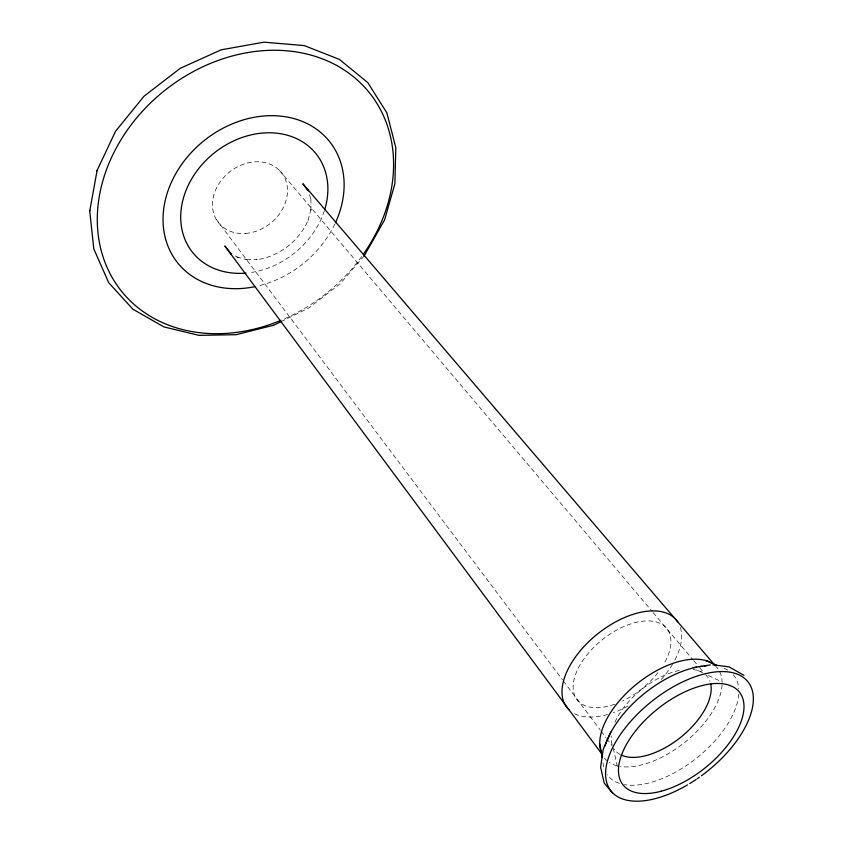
<?xml version="1.0" encoding="UTF-8"?>
<svg xmlns="http://www.w3.org/2000/svg" width="843" height="843" viewBox="0 0 843 843"><rect width="100%" height="100%" fill="white"/><g stroke="black" fill="none" stroke-linecap="round" stroke-linejoin="round"><path stroke-width="0.63" stroke-dasharray="4.21 3.16" d="M364.144 255.924L340.214 283.68L308.959 307.864L282.015 321.141M697.962 670.501L701.429 672.166M708.383 675.485L721.134 681.565M235.334 255.956L238.348 257.905L235.882 256.641L246.925 259.76L244.596 259.486L257.168 259.581L256.283 259.781C279.223 256.609 299.56 240.782 308.464 219.433L308.095 220.202L311.257 207.947L311.014 210.213L310.898 198.653L311.12 199.991L309.307 194.206M279.37 170.275L652.208 611.523M653.062 612.524L692.83 659.605M693.684 660.606L698.752 666.602M699.595 667.603L703.821 672.609M216.093 219.148L562.513 679.837M563.303 680.881L600.364 730.164M601.154 731.208L605.875 737.499M606.665 738.542L612.176 745.876M613.251 748.184L617.54 767.204M614.695 704.232A57.261 31.549 -38.6 0 1 575.031 676.002A57.261 31.549 -38.6 0 1 641.428 621.354A57.261 31.549 -38.6 0 1 664.084 663.599M657.951 672.651A57.261 31.549 -38.6 0 1 622.64 700.955M620.079 754.443A59.052 30.896 -38.6 0 1 614.094 748.953M612.092 744.696A59.052 30.896 -38.6 0 1 611.217 735.886M614.905 722.303A59.052 30.896 -38.6 0 1 681.934 669.943M693.167 669.553A59.052 30.896 -38.6 0 1 702.63 672.503M705.517 674.611A59.052 30.896 -38.6 0 1 709.996 681.334M324.302 210.919A79 64.152 -38.6 0 1 248.622 272.837M334.903 223.922A97.198 78.968 -38.6 0 1 257.21 286.177M361.689 256.514A158.779 129.706 -38.6 0 1 282.099 319.834M680.364 627.529A70.053 38.599 -38.6 0 1 674.379 661.06M672.514 664.337A70.053 38.599 -38.6 0 1 661.344 679.479M628.077 706.002A70.053 38.599 -38.6 0 1 613.304 712.672M607.55 714.506A70.053 38.599 -38.6 0 1 572.903 712.788M715.328 665.791A72.245 37.798 -38.6 0 1 722.114 682.345M722.051 684.927A72.245 37.798 -38.6 0 1 684.874 742.283A72.245 37.798 -38.6 0 1 620.522 766.498M616.981 765.781A72.245 37.798 -38.6 0 1 609.31 762.494M607.403 761.103A72.245 37.798 -38.6 0 1 603.967 757.499M733.262 674.727A80.475 41.528 -38.6 0 1 738.795 689.058M738.774 694.137A80.475 41.528 -38.6 0 1 696.286 758.31A80.475 41.528 -38.6 0 1 624.442 784.633M619.289 783.347A80.475 41.528 -38.6 0 1 607.234 774.77M603.651 766.877A80.475 41.528 -38.6 0 1 602.798 760.112M724.074 668.267A80.475 41.528 -38.6 0 1 727.604 670.016M245.692 233.416A40.232 32.814 -38.6 0 0 284.407 177.199A40.232 32.814 -38.6 0 0 219.833 182.362A40.232 32.814 -38.6 0 0 245.692 233.416"/><path stroke-width="1.26" d="M273.511 325.261L236.188 334.682L198.937 335.366L163.995 326.936L132.836 309.181L108.684 282.668L93.805 248.938L89.727 211.066L97.124 170.349L115.586 131.223L144.037 96.218L180.244 68.315L221.182 49.832L264.007 42.171L304.27 45.585L339.381 59.4L367.769 82.593L386.874 112.878L395.82 147.704L394.872 183.816L384.608 219.833M97.029 170.908L97.124 170.349M89.727 211.066L89.864 210.35M610.754 732.04L603.177 749.469L600.606 767.246L604.199 783.031L612.966 793.548M384.397 220.234L364.144 255.924M273.806 325.187L280.835 321.72M693.22 667.624L710.301 664.885M712.946 664.832L729.09 666.855L743.969 675.348M706.149 660.691L716.771 665.306M229.317 252.068L231.446 254.186L224.849 245.987L602.05 754.295A72.245 37.798 -38.6 0 1 635.654 684.874A72.245 37.798 -38.6 0 1 712.314 663.483M714.485 664.8L302.879 183.753L307.663 190.413M307.853 189.58L308.338 190.992M599.71 743.832L602.323 757.604M569.057 709.869A70.053 38.599 -38.6 0 1 596.96 634.421A70.053 38.599 -38.6 0 1 677.698 621.871M280.919 320.329A158.779 129.706 -38.6 0 1 97.503 212.088A158.779 129.706 -38.6 0 1 296.125 51.929A158.779 129.706 -38.6 0 1 363.891 253.437M254.66 286.725A97.198 78.968 -38.6 0 1 163.9 207.547A97.198 78.968 -38.6 0 1 279.497 116.007A97.198 78.968 -38.6 0 1 335.451 222.752M245.977 273.1A79 64.152 -38.6 0 1 181.825 204.997A79 64.152 -38.6 0 1 271.457 132.825A79 64.152 -38.6 0 1 324.681 209.728M604.989 746.055A80.475 41.528 -38.6 0 1 696.581 667.15M699.163 666.665A80.475 41.528 -38.6 0 1 701.713 666.276M704.19 665.991A80.475 41.528 -38.6 0 1 706.592 665.812M710.67 683.662A59.052 30.896 -38.6 0 1 680.417 737.52A59.052 30.896 -38.6 0 1 621.175 755.012M687.509 784.896A87.556 44.637 -38.6 0 1 610.1 753.326A87.556 44.637 -38.6 0 1 733.041 672.798A87.556 44.637 -38.6 0 1 701.418 775.781M699.321 777.288A87.556 44.637 -38.6 0 1 697.214 778.742M696.16 779.459A87.556 44.637 -38.6 0 1 689.7 783.59M661.449 791.145A74.405 37.851 -38.6 0 0 742.715 698.278A74.405 37.851 -38.6 0 0 639.51 726.171A74.405 37.851 -38.6 0 0 661.449 791.145"/></g></svg>
